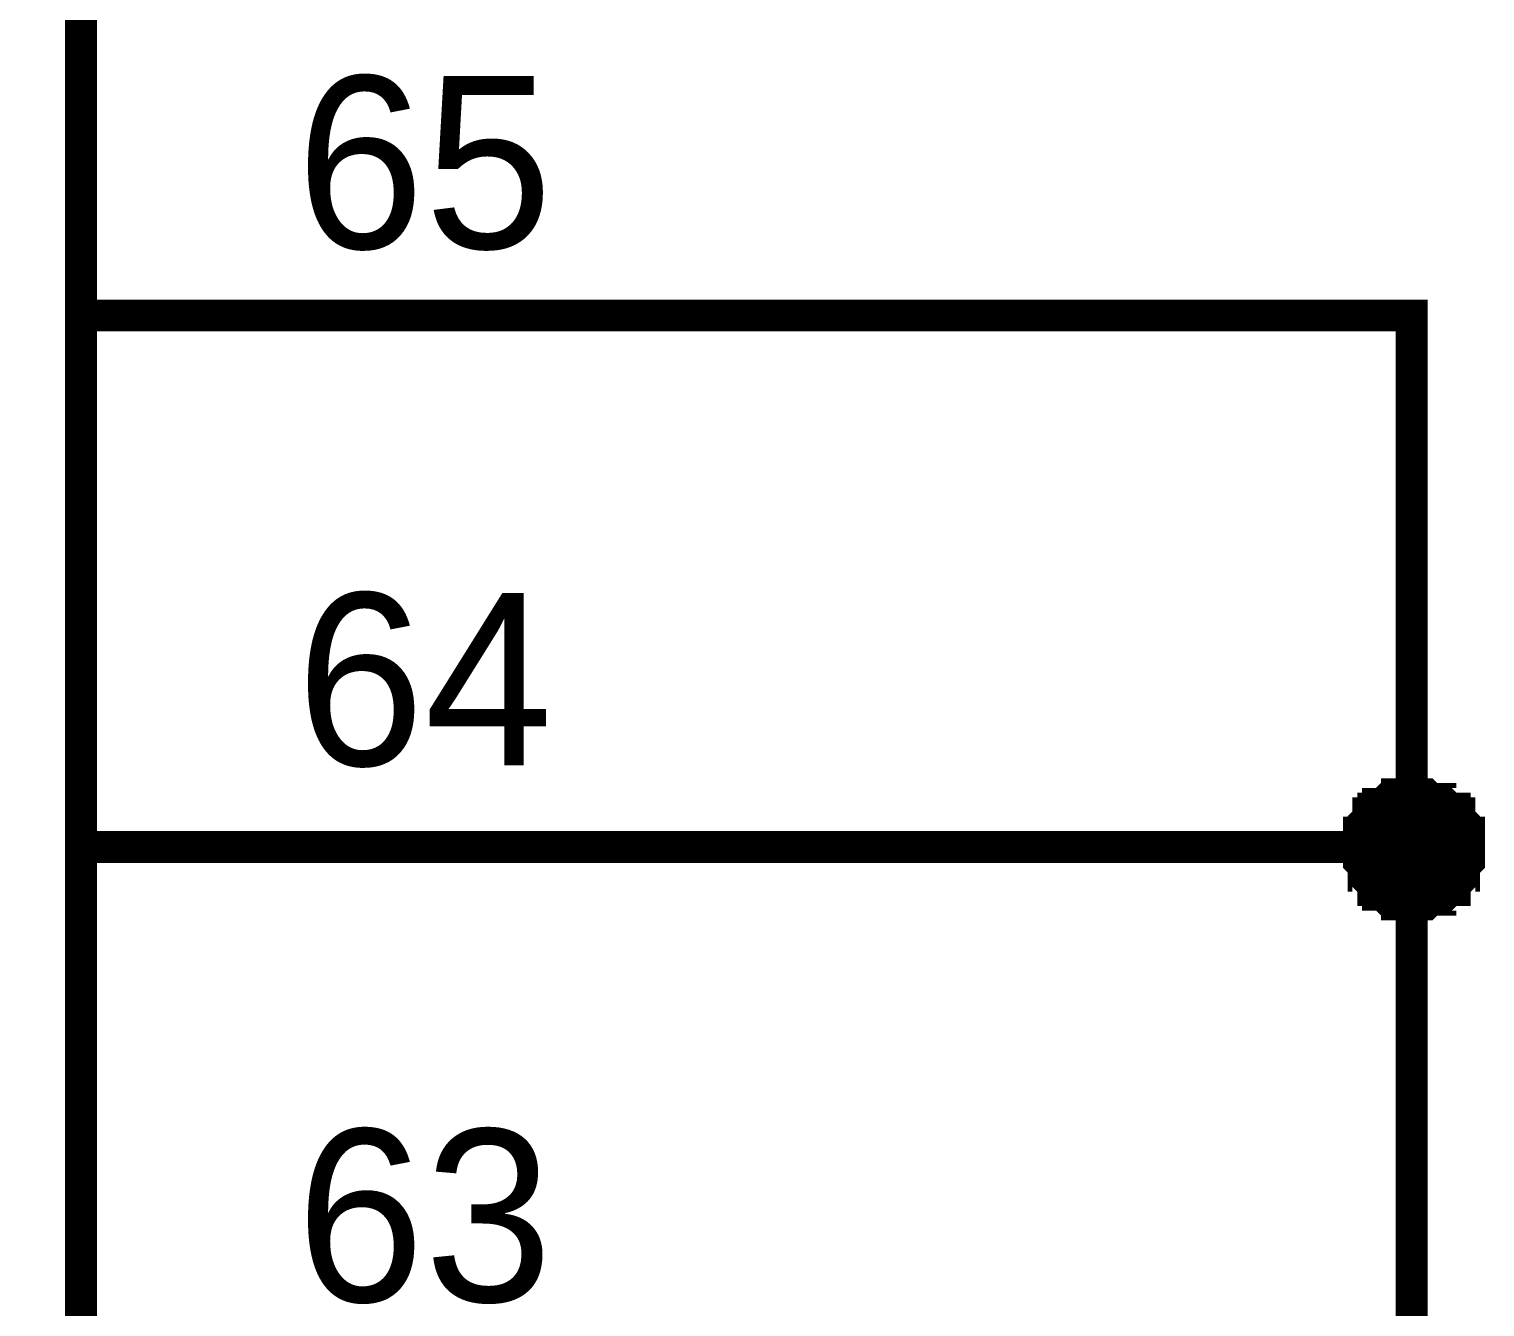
# Model space of a CAD drawing. Header units: millimetres. Extents: x 0 to 841, y 0 to 594.
# Drawn here: x 742.01 to 755.68, y 293.18 to 305.17 of the extents above; entities that cross this region are included whole.
import ezdxf

# ---------------------------------------------------------------- set-up
doc = ezdxf.new("R2010")
doc.units = ezdxf.units.MM
doc.layers.add('Sheet', color=255, linetype='Continuous')

msp = doc.modelspace()

# ---------------------------------------------------------------- linework, layer by layer
at = {"layer": 'Sheet', "const_width": 0.3}
msp.add_lwpolyline([(685.008, 322.469), (742.5, 322.469), (742.5, 147.467), (685.008, 147.467), (685.008, 322.469)], close=True, dxfattribs=at)
at = {"layer": 'Sheet'}
for points, const_width in [([(742.5, 302.48), (745.015, 302.48)], 0.3), ([(745.015, 302.48), (754.987, 302.48), (754.987, 297.494), (754.987, 292.463), (754.987, 287.477), (754.987, 282.491)], 0.3), ([(754.493, 297.494), (754.493, 297.539), (754.493, 297.539), (754.493, 297.584), (754.493, 297.584), (754.493, 297.629), (754.537, 297.629), (754.537, 297.674), (754.537, 297.674), (754.537, 297.719), (754.537, 297.719), (754.582, 297.764), (754.582, 297.764), (754.582, 297.809), (754.627, 297.809), (754.627, 297.809), (754.627, 297.853), (754.672, 297.853), (754.672, 297.853), (754.672, 297.898), (754.717, 297.898), (754.717, 297.898), (754.762, 297.943), (754.762, 297.943), (754.807, 297.943), (754.807, 297.943), (754.852, 297.943), (754.852, 297.988), (754.897, 297.988), (754.897, 297.988), (754.942, 297.988), (754.942, 297.988), (754.987, 297.988)], 0.3), ([(754.493, 297.494), (754.493, 297.539), (754.493, 297.539), (754.493, 297.584), (754.493, 297.584), (754.493, 297.629), (754.537, 297.629), (754.537, 297.674), (754.537, 297.674), (754.537, 297.719), (754.537, 297.719), (754.582, 297.764), (754.582, 297.764), (754.582, 297.809), (754.627, 297.809), (754.627, 297.809), (754.627, 297.853), (754.672, 297.853), (754.672, 297.853), (754.672, 297.898), (754.717, 297.898), (754.717, 297.898), (754.762, 297.943), (754.762, 297.943), (754.807, 297.943), (754.807, 297.943), (754.852, 297.943), (754.852, 297.988), (754.897, 297.988), (754.897, 297.988), (754.942, 297.988), (754.942, 297.988), (754.987, 297.988)], 0.3), ([(754.493, 297.494), (754.493, 297.539), (754.493, 297.539), (754.493, 297.584), (754.493, 297.584), (754.493, 297.629), (754.537, 297.629), (754.537, 297.674), (754.537, 297.674), (754.537, 297.719), (754.537, 297.719), (754.582, 297.764), (754.582, 297.764), (754.582, 297.809), (754.627, 297.809), (754.627, 297.809), (754.627, 297.853), (754.672, 297.853), (754.672, 297.853), (754.672, 297.898), (754.717, 297.898), (754.717, 297.898), (754.762, 297.943), (754.762, 297.943), (754.807, 297.943), (754.807, 297.943), (754.852, 297.943), (754.852, 297.988), (754.897, 297.988), (754.897, 297.988), (754.942, 297.988), (754.942, 297.988), (754.987, 297.988)], 0.3), ([(754.493, 297.494), (754.493, 297.539), (754.493, 297.539), (754.493, 297.584), (754.493, 297.584), (754.493, 297.629), (754.537, 297.629), (754.537, 297.674), (754.537, 297.674), (754.537, 297.719), (754.537, 297.719), (754.582, 297.764), (754.582, 297.764), (754.582, 297.809), (754.627, 297.809), (754.627, 297.809), (754.627, 297.853), (754.672, 297.853), (754.672, 297.853), (754.672, 297.898), (754.717, 297.898), (754.717, 297.898), (754.762, 297.943), (754.762, 297.943), (754.807, 297.943), (754.807, 297.943), (754.852, 297.943), (754.852, 297.988), (754.897, 297.988), (754.897, 297.988), (754.942, 297.988), (754.942, 297.988), (754.987, 297.988)], 0.3), ([(754.987, 297.988), (754.987, 297.988)], 0.3), ([(754.987, 297.988), (755.032, 297.988), (755.032, 297.988), (755.076, 297.988), (755.121, 297.988), (755.121, 297.988), (755.166, 297.943), (755.166, 297.943), (755.211, 297.943), (755.211, 297.943), (755.256, 297.943), (755.256, 297.898), (755.301, 297.898), (755.301, 297.898), (755.346, 297.853), (755.346, 297.853), (755.391, 297.853), (755.391, 297.809), (755.391, 297.809), (755.436, 297.809), (755.436, 297.764), (755.436, 297.764), (755.481, 297.719), (755.481, 297.719), (755.481, 297.674), (755.481, 297.674), (755.481, 297.629), (755.526, 297.629), (755.526, 297.584), (755.526, 297.584), (755.526, 297.539), (755.526, 297.539), (755.526, 297.494)], 0.3), ([(754.987, 297.988), (754.987, 297.988)], 0.3), ([(754.987, 297.988), (755.032, 297.988), (755.032, 297.988), (755.076, 297.988), (755.121, 297.988), (755.121, 297.988), (755.166, 297.943), (755.166, 297.943), (755.211, 297.943), (755.211, 297.943), (755.256, 297.943), (755.256, 297.898), (755.301, 297.898), (755.301, 297.898), (755.346, 297.853), (755.346, 297.853), (755.391, 297.853), (755.391, 297.809), (755.391, 297.809), (755.436, 297.809), (755.436, 297.764), (755.436, 297.764), (755.481, 297.719), (755.481, 297.719), (755.481, 297.674), (755.481, 297.674), (755.481, 297.629), (755.526, 297.629), (755.526, 297.584), (755.526, 297.584), (755.526, 297.539), (755.526, 297.539), (755.526, 297.494)], 0.3), ([(754.987, 297.988), (754.987, 297.988)], 0.3), ([(754.987, 297.988), (755.032, 297.988), (755.032, 297.988), (755.076, 297.988), (755.121, 297.988), (755.121, 297.988), (755.166, 297.943), (755.166, 297.943), (755.211, 297.943), (755.211, 297.943), (755.256, 297.943), (755.256, 297.898), (755.301, 297.898), (755.301, 297.898), (755.346, 297.853), (755.346, 297.853), (755.391, 297.853), (755.391, 297.809), (755.391, 297.809), (755.436, 297.809), (755.436, 297.764), (755.436, 297.764), (755.481, 297.719), (755.481, 297.719), (755.481, 297.674), (755.481, 297.674), (755.481, 297.629), (755.526, 297.629), (755.526, 297.584), (755.526, 297.584), (755.526, 297.539), (755.526, 297.539), (755.526, 297.494)], 0.3), ([(754.987, 297.988), (754.987, 297.988)], 0.3), ([(754.987, 297.988), (755.032, 297.988), (755.032, 297.988), (755.076, 297.988), (755.121, 297.988), (755.121, 297.988), (755.166, 297.943), (755.166, 297.943), (755.211, 297.943), (755.211, 297.943), (755.256, 297.943), (755.256, 297.898), (755.301, 297.898), (755.301, 297.898), (755.346, 297.853), (755.346, 297.853), (755.391, 297.853), (755.391, 297.809), (755.391, 297.809), (755.436, 297.809), (755.436, 297.764), (755.436, 297.764), (755.481, 297.719), (755.481, 297.719), (755.481, 297.674), (755.481, 297.674), (755.481, 297.629), (755.526, 297.629), (755.526, 297.584), (755.526, 297.584), (755.526, 297.539), (755.526, 297.539), (755.526, 297.494)], 0.3), ([(754.493, 297.494), (754.493, 297.539), (754.493, 297.539), (754.493, 297.584), (754.493, 297.584), (754.493, 297.629), (754.537, 297.629), (754.537, 297.674), (754.537, 297.674), (754.537, 297.719), (754.537, 297.719), (754.582, 297.764), (754.582, 297.764), (754.582, 297.809), (754.627, 297.809), (754.627, 297.809), (754.627, 297.853), (754.672, 297.853), (754.672, 297.853), (754.672, 297.898), (754.717, 297.898), (754.717, 297.898), (754.762, 297.943), (754.762, 297.943), (754.807, 297.943), (754.807, 297.943), (754.852, 297.943), (754.852, 297.988), (754.897, 297.988), (754.897, 297.988), (754.942, 297.988), (754.942, 297.988), (754.987, 297.988)], 0.0991), ([(754.493, 297.494), (754.493, 297.539), (754.493, 297.539), (754.493, 297.584), (754.493, 297.584), (754.493, 297.629), (754.537, 297.629), (754.537, 297.674), (754.537, 297.674), (754.537, 297.719), (754.537, 297.719), (754.582, 297.764), (754.582, 297.764), (754.582, 297.809), (754.627, 297.809), (754.627, 297.809), (754.627, 297.853), (754.672, 297.853), (754.672, 297.853), (754.672, 297.898), (754.717, 297.898), (754.717, 297.898), (754.762, 297.943), (754.762, 297.943), (754.807, 297.943), (754.807, 297.943), (754.852, 297.943), (754.852, 297.988), (754.897, 297.988), (754.897, 297.988), (754.942, 297.988), (754.942, 297.988), (754.987, 297.988)], 0.0991), ([(754.493, 297.494), (754.493, 297.539), (754.493, 297.539), (754.493, 297.584), (754.493, 297.584), (754.493, 297.629), (754.537, 297.629), (754.537, 297.674), (754.537, 297.674), (754.537, 297.719), (754.537, 297.719), (754.582, 297.764), (754.582, 297.764), (754.582, 297.809), (754.627, 297.809), (754.627, 297.809), (754.627, 297.853), (754.672, 297.853), (754.672, 297.853), (754.672, 297.898), (754.717, 297.898), (754.717, 297.898), (754.762, 297.943), (754.762, 297.943), (754.807, 297.943), (754.807, 297.943), (754.852, 297.943), (754.852, 297.988), (754.897, 297.988), (754.897, 297.988), (754.942, 297.988), (754.942, 297.988), (754.987, 297.988)], 0.0991), ([(754.493, 297.494), (754.493, 297.539), (754.493, 297.539), (754.493, 297.584), (754.493, 297.584), (754.493, 297.629), (754.537, 297.629), (754.537, 297.674), (754.537, 297.674), (754.537, 297.719), (754.537, 297.719), (754.582, 297.764), (754.582, 297.764), (754.582, 297.809), (754.627, 297.809), (754.627, 297.809), (754.627, 297.853), (754.672, 297.853), (754.672, 297.853), (754.672, 297.898), (754.717, 297.898), (754.717, 297.898), (754.762, 297.943), (754.762, 297.943), (754.807, 297.943), (754.807, 297.943), (754.852, 297.943), (754.852, 297.988), (754.897, 297.988), (754.897, 297.988), (754.942, 297.988), (754.942, 297.988), (754.987, 297.988)], 0.0991), ([(754.987, 297.988), (754.987, 297.988)], 0.0991), ([(754.987, 297.988), (755.032, 297.988), (755.032, 297.988), (755.076, 297.988), (755.121, 297.988), (755.121, 297.988), (755.166, 297.943), (755.166, 297.943), (755.211, 297.943), (755.211, 297.943), (755.256, 297.943), (755.256, 297.898), (755.301, 297.898), (755.301, 297.898), (755.346, 297.853), (755.346, 297.853), (755.391, 297.853), (755.391, 297.809), (755.391, 297.809), (755.436, 297.809), (755.436, 297.764), (755.436, 297.764), (755.481, 297.719), (755.481, 297.719), (755.481, 297.674), (755.481, 297.674), (755.481, 297.629), (755.526, 297.629), (755.526, 297.584), (755.526, 297.584), (755.526, 297.539), (755.526, 297.539), (755.526, 297.494)], 0.0991), ([(754.987, 297.988), (754.987, 297.988)], 0.0991), ([(754.987, 297.988), (755.032, 297.988), (755.032, 297.988), (755.076, 297.988), (755.121, 297.988), (755.121, 297.988), (755.166, 297.943), (755.166, 297.943), (755.211, 297.943), (755.211, 297.943), (755.256, 297.943), (755.256, 297.898), (755.301, 297.898), (755.301, 297.898), (755.346, 297.853), (755.346, 297.853), (755.391, 297.853), (755.391, 297.809), (755.391, 297.809), (755.436, 297.809), (755.436, 297.764), (755.436, 297.764), (755.481, 297.719), (755.481, 297.719), (755.481, 297.674), (755.481, 297.674), (755.481, 297.629), (755.526, 297.629), (755.526, 297.584), (755.526, 297.584), (755.526, 297.539), (755.526, 297.539), (755.526, 297.494)], 0.0991), ([(754.987, 297.988), (754.987, 297.988)], 0.0991), ([(754.987, 297.988), (755.032, 297.988), (755.032, 297.988), (755.076, 297.988), (755.121, 297.988), (755.121, 297.988), (755.166, 297.943), (755.166, 297.943), (755.211, 297.943), (755.211, 297.943), (755.256, 297.943), (755.256, 297.898), (755.301, 297.898), (755.301, 297.898), (755.346, 297.853), (755.346, 297.853), (755.391, 297.853), (755.391, 297.809), (755.391, 297.809), (755.436, 297.809), (755.436, 297.764), (755.436, 297.764), (755.481, 297.719), (755.481, 297.719), (755.481, 297.674), (755.481, 297.674), (755.481, 297.629), (755.526, 297.629), (755.526, 297.584), (755.526, 297.584), (755.526, 297.539), (755.526, 297.539), (755.526, 297.494)], 0.0991), ([(754.987, 297.988), (754.987, 297.988)], 0.0991), ([(754.987, 297.988), (755.032, 297.988), (755.032, 297.988), (755.076, 297.988), (755.121, 297.988), (755.121, 297.988), (755.166, 297.943), (755.166, 297.943), (755.211, 297.943), (755.211, 297.943), (755.256, 297.943), (755.256, 297.898), (755.301, 297.898), (755.301, 297.898), (755.346, 297.853), (755.346, 297.853), (755.391, 297.853), (755.391, 297.809), (755.391, 297.809), (755.436, 297.809), (755.436, 297.764), (755.436, 297.764), (755.481, 297.719), (755.481, 297.719), (755.481, 297.674), (755.481, 297.674), (755.481, 297.629), (755.526, 297.629), (755.526, 297.584), (755.526, 297.584), (755.526, 297.539), (755.526, 297.539), (755.526, 297.494)], 0.0991), ([(742.5, 297.494), (745.015, 297.494)], 0.3), ([(754.987, 297.494), (745.015, 297.494)], 0.3), ([(754.987, 296.955), (754.942, 296.955), (754.942, 296.955), (754.897, 296.955), (754.897, 296.955), (754.852, 296.955), (754.852, 297), (754.807, 297), (754.807, 297), (754.762, 297), (754.762, 297), (754.717, 297.045), (754.717, 297.045), (754.672, 297.045), (754.672, 297.09), (754.672, 297.09), (754.627, 297.09), (754.627, 297.135), (754.627, 297.135), (754.582, 297.18), (754.582, 297.18), (754.582, 297.225), (754.537, 297.225), (754.537, 297.27), (754.537, 297.27), (754.537, 297.314), (754.537, 297.314), (754.493, 297.359), (754.493, 297.359), (754.493, 297.404), (754.493, 297.449), (754.493, 297.449), (754.493, 297.494)], 0.3), ([(754.493, 297.494), (754.493, 297.494)], 0.3), ([(754.987, 296.955), (754.942, 296.955), (754.942, 296.955), (754.897, 296.955), (754.897, 296.955), (754.852, 296.955), (754.852, 297), (754.807, 297), (754.807, 297), (754.762, 297), (754.762, 297), (754.717, 297.045), (754.717, 297.045), (754.672, 297.045), (754.672, 297.09), (754.672, 297.09), (754.627, 297.09), (754.627, 297.135), (754.627, 297.135), (754.582, 297.18), (754.582, 297.18), (754.582, 297.225), (754.537, 297.225), (754.537, 297.27), (754.537, 297.27), (754.537, 297.314), (754.537, 297.314), (754.493, 297.359), (754.493, 297.359), (754.493, 297.404), (754.493, 297.449), (754.493, 297.449), (754.493, 297.494)], 0.3), ([(754.493, 297.494), (754.493, 297.494)], 0.3), ([(754.987, 296.955), (754.942, 296.955), (754.942, 296.955), (754.897, 296.955), (754.897, 296.955), (754.852, 296.955), (754.852, 297), (754.807, 297), (754.807, 297), (754.762, 297), (754.762, 297), (754.717, 297.045), (754.717, 297.045), (754.672, 297.045), (754.672, 297.09), (754.672, 297.09), (754.627, 297.09), (754.627, 297.135), (754.627, 297.135), (754.582, 297.18), (754.582, 297.18), (754.582, 297.225), (754.537, 297.225), (754.537, 297.27), (754.537, 297.27), (754.537, 297.314), (754.537, 297.314), (754.493, 297.359), (754.493, 297.359), (754.493, 297.404), (754.493, 297.449), (754.493, 297.449), (754.493, 297.494)], 0.3), ([(754.493, 297.494), (754.493, 297.494)], 0.3), ([(754.987, 296.955), (754.942, 296.955), (754.942, 296.955), (754.897, 296.955), (754.897, 296.955), (754.852, 296.955), (754.852, 297), (754.807, 297), (754.807, 297), (754.762, 297), (754.762, 297), (754.717, 297.045), (754.717, 297.045), (754.672, 297.045), (754.672, 297.09), (754.672, 297.09), (754.627, 297.09), (754.627, 297.135), (754.627, 297.135), (754.582, 297.18), (754.582, 297.18), (754.582, 297.225), (754.537, 297.225), (754.537, 297.27), (754.537, 297.27), (754.537, 297.314), (754.537, 297.314), (754.493, 297.359), (754.493, 297.359), (754.493, 297.404), (754.493, 297.449), (754.493, 297.449), (754.493, 297.494)], 0.3), ([(754.493, 297.494), (754.493, 297.494)], 0.3), ([(755.526, 297.494), (755.526, 297.449), (755.526, 297.449), (755.526, 297.404), (755.526, 297.359), (755.526, 297.359), (755.481, 297.314), (755.481, 297.314), (755.481, 297.27), (755.481, 297.27), (755.481, 297.225), (755.436, 297.225), (755.436, 297.18), (755.436, 297.18), (755.391, 297.135), (755.391, 297.135), (755.391, 297.09), (755.346, 297.09), (755.346, 297.09), (755.301, 297.045), (755.301, 297.045), (755.256, 297.045), (755.256, 297), (755.211, 297), (755.211, 297), (755.166, 297), (755.166, 297), (755.121, 296.955), (755.121, 296.955), (755.076, 296.955), (755.032, 296.955), (755.032, 296.955), (754.987, 296.955)], 0.3), ([(755.526, 297.494), (755.526, 297.449), (755.526, 297.449), (755.526, 297.404), (755.526, 297.359), (755.526, 297.359), (755.481, 297.314), (755.481, 297.314), (755.481, 297.27), (755.481, 297.27), (755.481, 297.225), (755.436, 297.225), (755.436, 297.18), (755.436, 297.18), (755.391, 297.135), (755.391, 297.135), (755.391, 297.09), (755.346, 297.09), (755.346, 297.09), (755.301, 297.045), (755.301, 297.045), (755.256, 297.045), (755.256, 297), (755.211, 297), (755.211, 297), (755.166, 297), (755.166, 297), (755.121, 296.955), (755.121, 296.955), (755.076, 296.955), (755.032, 296.955), (755.032, 296.955), (754.987, 296.955)], 0.3), ([(755.526, 297.494), (755.526, 297.449), (755.526, 297.449), (755.526, 297.404), (755.526, 297.359), (755.526, 297.359), (755.481, 297.314), (755.481, 297.314), (755.481, 297.27), (755.481, 297.27), (755.481, 297.225), (755.436, 297.225), (755.436, 297.18), (755.436, 297.18), (755.391, 297.135), (755.391, 297.135), (755.391, 297.09), (755.346, 297.09), (755.346, 297.09), (755.301, 297.045), (755.301, 297.045), (755.256, 297.045), (755.256, 297), (755.211, 297), (755.211, 297), (755.166, 297), (755.166, 297), (755.121, 296.955), (755.121, 296.955), (755.076, 296.955), (755.032, 296.955), (755.032, 296.955), (754.987, 296.955)], 0.3), ([(755.526, 297.494), (755.526, 297.449), (755.526, 297.449), (755.526, 297.404), (755.526, 297.359), (755.526, 297.359), (755.481, 297.314), (755.481, 297.314), (755.481, 297.27), (755.481, 297.27), (755.481, 297.225), (755.436, 297.225), (755.436, 297.18), (755.436, 297.18), (755.391, 297.135), (755.391, 297.135), (755.391, 297.09), (755.346, 297.09), (755.346, 297.09), (755.301, 297.045), (755.301, 297.045), (755.256, 297.045), (755.256, 297), (755.211, 297), (755.211, 297), (755.166, 297), (755.166, 297), (755.121, 296.955), (755.121, 296.955), (755.076, 296.955), (755.032, 296.955), (755.032, 296.955), (754.987, 296.955)], 0.3), ([(755.526, 297.494), (755.526, 297.494), (755.526, 297.494), (755.526, 297.494), (755.526, 297.494), (755.526, 297.494), (755.526, 297.494), (755.526, 297.494), (755.526, 297.494), (755.526, 297.494), (755.526, 297.494), (755.526, 297.494), (755.526, 297.494), (755.526, 297.494), (755.526, 297.494), (755.526, 297.494), (755.526, 297.494), (755.526, 297.494), (755.526, 297.494), (755.526, 297.494), (755.526, 297.494), (755.526, 297.494), (755.526, 297.494), (755.526, 297.494), (755.526, 297.494), (755.526, 297.494), (755.526, 297.494), (755.526, 297.494), (755.526, 297.494), (755.526, 297.494), (755.526, 297.494), (755.526, 297.494), (755.526, 297.494)], 0.3), ([(755.526, 297.494), (755.526, 297.494)], 0.3), ([(755.526, 297.494), (755.526, 297.494), (755.526, 297.494), (755.526, 297.494), (755.526, 297.494), (755.526, 297.494), (755.526, 297.494), (755.526, 297.494), (755.526, 297.494), (755.526, 297.494), (755.526, 297.494), (755.526, 297.494), (755.526, 297.494), (755.526, 297.494), (755.526, 297.494), (755.526, 297.494), (755.526, 297.494), (755.526, 297.494), (755.526, 297.494), (755.526, 297.494), (755.526, 297.494), (755.526, 297.494), (755.526, 297.494), (755.526, 297.494), (755.526, 297.494), (755.526, 297.494), (755.526, 297.494), (755.526, 297.494), (755.526, 297.494), (755.526, 297.494), (755.526, 297.494), (755.526, 297.494), (755.526, 297.494)], 0.3), ([(755.526, 297.494), (755.526, 297.494)], 0.3), ([(755.526, 297.494), (755.526, 297.494), (755.526, 297.494), (755.526, 297.494), (755.526, 297.494), (755.526, 297.494), (755.526, 297.494), (755.526, 297.494), (755.526, 297.494), (755.526, 297.494), (755.526, 297.494), (755.526, 297.494), (755.526, 297.494), (755.526, 297.494), (755.526, 297.494), (755.526, 297.494), (755.526, 297.494), (755.526, 297.494), (755.526, 297.494), (755.526, 297.494), (755.526, 297.494), (755.526, 297.494), (755.526, 297.494), (755.526, 297.494), (755.526, 297.494), (755.526, 297.494), (755.526, 297.494), (755.526, 297.494), (755.526, 297.494), (755.526, 297.494), (755.526, 297.494), (755.526, 297.494), (755.526, 297.494)], 0.3), ([(755.526, 297.494), (755.526, 297.494)], 0.3), ([(755.526, 297.494), (755.526, 297.494), (755.526, 297.494), (755.526, 297.494), (755.526, 297.494), (755.526, 297.494), (755.526, 297.494), (755.526, 297.494), (755.526, 297.494), (755.526, 297.494), (755.526, 297.494), (755.526, 297.494), (755.526, 297.494), (755.526, 297.494), (755.526, 297.494), (755.526, 297.494), (755.526, 297.494), (755.526, 297.494), (755.526, 297.494), (755.526, 297.494), (755.526, 297.494), (755.526, 297.494), (755.526, 297.494), (755.526, 297.494), (755.526, 297.494), (755.526, 297.494), (755.526, 297.494), (755.526, 297.494), (755.526, 297.494), (755.526, 297.494), (755.526, 297.494), (755.526, 297.494), (755.526, 297.494)], 0.3), ([(755.526, 297.494), (755.526, 297.494)], 0.3), ([(754.987, 296.955), (754.942, 296.955), (754.942, 296.955), (754.897, 296.955), (754.897, 296.955), (754.852, 296.955), (754.852, 297), (754.807, 297), (754.807, 297), (754.762, 297), (754.762, 297), (754.717, 297.045), (754.717, 297.045), (754.672, 297.045), (754.672, 297.09), (754.672, 297.09), (754.627, 297.09), (754.627, 297.135), (754.627, 297.135), (754.582, 297.18), (754.582, 297.18), (754.582, 297.225), (754.537, 297.225), (754.537, 297.27), (754.537, 297.27), (754.537, 297.314), (754.537, 297.314), (754.493, 297.359), (754.493, 297.359), (754.493, 297.404), (754.493, 297.449), (754.493, 297.449), (754.493, 297.494)], 0.0991), ([(754.493, 297.494), (754.493, 297.494)], 0.0991), ([(754.987, 296.955), (754.942, 296.955), (754.942, 296.955), (754.897, 296.955), (754.897, 296.955), (754.852, 296.955), (754.852, 297), (754.807, 297), (754.807, 297), (754.762, 297), (754.762, 297), (754.717, 297.045), (754.717, 297.045), (754.672, 297.045), (754.672, 297.09), (754.672, 297.09), (754.627, 297.09), (754.627, 297.135), (754.627, 297.135), (754.582, 297.18), (754.582, 297.18), (754.582, 297.225), (754.537, 297.225), (754.537, 297.27), (754.537, 297.27), (754.537, 297.314), (754.537, 297.314), (754.493, 297.359), (754.493, 297.359), (754.493, 297.404), (754.493, 297.449), (754.493, 297.449), (754.493, 297.494)], 0.0991), ([(754.493, 297.494), (754.493, 297.494)], 0.0991), ([(754.987, 296.955), (754.942, 296.955), (754.942, 296.955), (754.897, 296.955), (754.897, 296.955), (754.852, 296.955), (754.852, 297), (754.807, 297), (754.807, 297), (754.762, 297), (754.762, 297), (754.717, 297.045), (754.717, 297.045), (754.672, 297.045), (754.672, 297.09), (754.672, 297.09), (754.627, 297.09), (754.627, 297.135), (754.627, 297.135), (754.582, 297.18), (754.582, 297.18), (754.582, 297.225), (754.537, 297.225), (754.537, 297.27), (754.537, 297.27), (754.537, 297.314), (754.537, 297.314), (754.493, 297.359), (754.493, 297.359), (754.493, 297.404), (754.493, 297.449), (754.493, 297.449), (754.493, 297.494)], 0.0991), ([(754.493, 297.494), (754.493, 297.494)], 0.0991), ([(754.987, 296.955), (754.942, 296.955), (754.942, 296.955), (754.897, 296.955), (754.897, 296.955), (754.852, 296.955), (754.852, 297), (754.807, 297), (754.807, 297), (754.762, 297), (754.762, 297), (754.717, 297.045), (754.717, 297.045), (754.672, 297.045), (754.672, 297.09), (754.672, 297.09), (754.627, 297.09), (754.627, 297.135), (754.627, 297.135), (754.582, 297.18), (754.582, 297.18), (754.582, 297.225), (754.537, 297.225), (754.537, 297.27), (754.537, 297.27), (754.537, 297.314), (754.537, 297.314), (754.493, 297.359), (754.493, 297.359), (754.493, 297.404), (754.493, 297.449), (754.493, 297.449), (754.493, 297.494)], 0.0991), ([(754.493, 297.494), (754.493, 297.494)], 0.0991), ([(755.526, 297.494), (755.526, 297.449), (755.526, 297.449), (755.526, 297.404), (755.526, 297.359), (755.526, 297.359), (755.481, 297.314), (755.481, 297.314), (755.481, 297.27), (755.481, 297.27), (755.481, 297.225), (755.436, 297.225), (755.436, 297.18), (755.436, 297.18), (755.391, 297.135), (755.391, 297.135), (755.391, 297.09), (755.346, 297.09), (755.346, 297.09), (755.301, 297.045), (755.301, 297.045), (755.256, 297.045), (755.256, 297), (755.211, 297), (755.211, 297), (755.166, 297), (755.166, 297), (755.121, 296.955), (755.121, 296.955), (755.076, 296.955), (755.032, 296.955), (755.032, 296.955), (754.987, 296.955)], 0.0991), ([(755.526, 297.494), (755.526, 297.449), (755.526, 297.449), (755.526, 297.404), (755.526, 297.359), (755.526, 297.359), (755.481, 297.314), (755.481, 297.314), (755.481, 297.27), (755.481, 297.27), (755.481, 297.225), (755.436, 297.225), (755.436, 297.18), (755.436, 297.18), (755.391, 297.135), (755.391, 297.135), (755.391, 297.09), (755.346, 297.09), (755.346, 297.09), (755.301, 297.045), (755.301, 297.045), (755.256, 297.045), (755.256, 297), (755.211, 297), (755.211, 297), (755.166, 297), (755.166, 297), (755.121, 296.955), (755.121, 296.955), (755.076, 296.955), (755.032, 296.955), (755.032, 296.955), (754.987, 296.955)], 0.0991), ([(755.526, 297.494), (755.526, 297.449), (755.526, 297.449), (755.526, 297.404), (755.526, 297.359), (755.526, 297.359), (755.481, 297.314), (755.481, 297.314), (755.481, 297.27), (755.481, 297.27), (755.481, 297.225), (755.436, 297.225), (755.436, 297.18), (755.436, 297.18), (755.391, 297.135), (755.391, 297.135), (755.391, 297.09), (755.346, 297.09), (755.346, 297.09), (755.301, 297.045), (755.301, 297.045), (755.256, 297.045), (755.256, 297), (755.211, 297), (755.211, 297), (755.166, 297), (755.166, 297), (755.121, 296.955), (755.121, 296.955), (755.076, 296.955), (755.032, 296.955), (755.032, 296.955), (754.987, 296.955)], 0.0991), ([(755.526, 297.494), (755.526, 297.449), (755.526, 297.449), (755.526, 297.404), (755.526, 297.359), (755.526, 297.359), (755.481, 297.314), (755.481, 297.314), (755.481, 297.27), (755.481, 297.27), (755.481, 297.225), (755.436, 297.225), (755.436, 297.18), (755.436, 297.18), (755.391, 297.135), (755.391, 297.135), (755.391, 297.09), (755.346, 297.09), (755.346, 297.09), (755.301, 297.045), (755.301, 297.045), (755.256, 297.045), (755.256, 297), (755.211, 297), (755.211, 297), (755.166, 297), (755.166, 297), (755.121, 296.955), (755.121, 296.955), (755.076, 296.955), (755.032, 296.955), (755.032, 296.955), (754.987, 296.955)], 0.0991), ([(755.526, 297.494), (755.526, 297.494), (755.526, 297.494), (755.526, 297.494), (755.526, 297.494), (755.526, 297.494), (755.526, 297.494), (755.526, 297.494), (755.526, 297.494), (755.526, 297.494), (755.526, 297.494), (755.526, 297.494), (755.526, 297.494), (755.526, 297.494), (755.526, 297.494), (755.526, 297.494), (755.526, 297.494), (755.526, 297.494), (755.526, 297.494), (755.526, 297.494), (755.526, 297.494), (755.526, 297.494), (755.526, 297.494), (755.526, 297.494), (755.526, 297.494), (755.526, 297.494), (755.526, 297.494), (755.526, 297.494), (755.526, 297.494), (755.526, 297.494), (755.526, 297.494), (755.526, 297.494), (755.526, 297.494)], 0.0991), ([(755.526, 297.494), (755.526, 297.494)], 0.0991), ([(755.526, 297.494), (755.526, 297.494), (755.526, 297.494), (755.526, 297.494), (755.526, 297.494), (755.526, 297.494), (755.526, 297.494), (755.526, 297.494), (755.526, 297.494), (755.526, 297.494), (755.526, 297.494), (755.526, 297.494), (755.526, 297.494), (755.526, 297.494), (755.526, 297.494), (755.526, 297.494), (755.526, 297.494), (755.526, 297.494), (755.526, 297.494), (755.526, 297.494), (755.526, 297.494), (755.526, 297.494), (755.526, 297.494), (755.526, 297.494), (755.526, 297.494), (755.526, 297.494), (755.526, 297.494), (755.526, 297.494), (755.526, 297.494), (755.526, 297.494), (755.526, 297.494), (755.526, 297.494), (755.526, 297.494)], 0.0991), ([(755.526, 297.494), (755.526, 297.494)], 0.0991), ([(755.526, 297.494), (755.526, 297.494), (755.526, 297.494), (755.526, 297.494), (755.526, 297.494), (755.526, 297.494), (755.526, 297.494), (755.526, 297.494), (755.526, 297.494), (755.526, 297.494), (755.526, 297.494), (755.526, 297.494), (755.526, 297.494), (755.526, 297.494), (755.526, 297.494), (755.526, 297.494), (755.526, 297.494), (755.526, 297.494), (755.526, 297.494), (755.526, 297.494), (755.526, 297.494), (755.526, 297.494), (755.526, 297.494), (755.526, 297.494), (755.526, 297.494), (755.526, 297.494), (755.526, 297.494), (755.526, 297.494), (755.526, 297.494), (755.526, 297.494), (755.526, 297.494), (755.526, 297.494), (755.526, 297.494)], 0.0991), ([(755.526, 297.494), (755.526, 297.494)], 0.0991), ([(755.526, 297.494), (755.526, 297.494), (755.526, 297.494), (755.526, 297.494), (755.526, 297.494), (755.526, 297.494), (755.526, 297.494), (755.526, 297.494), (755.526, 297.494), (755.526, 297.494), (755.526, 297.494), (755.526, 297.494), (755.526, 297.494), (755.526, 297.494), (755.526, 297.494), (755.526, 297.494), (755.526, 297.494), (755.526, 297.494), (755.526, 297.494), (755.526, 297.494), (755.526, 297.494), (755.526, 297.494), (755.526, 297.494), (755.526, 297.494), (755.526, 297.494), (755.526, 297.494), (755.526, 297.494), (755.526, 297.494), (755.526, 297.494), (755.526, 297.494), (755.526, 297.494), (755.526, 297.494), (755.526, 297.494)], 0.0991), ([(755.526, 297.494), (755.526, 297.494)], 0.0991)]:
    msp.add_lwpolyline(points, dxfattribs=dict(at, const_width=const_width))
at = {"layer": 'Sheet', "const_width": 0.508}
msp.add_lwpolyline([(754.746, 297.5, 1), (755.254, 297.5, 1)], format="xyb", close=True, dxfattribs=at)

# ---------------------------------------------------------------- texts
at = {"layer": 'Sheet'}
for s, p in [('65', (744.521, 303.109)), ('64', (744.521, 298.258)), ('63', (744.521, 293.227))]:
    msp.add_text(s, height=1.6171, dxfattribs=at).set_placement(p)

doc.saveas('drawing.dxf')
